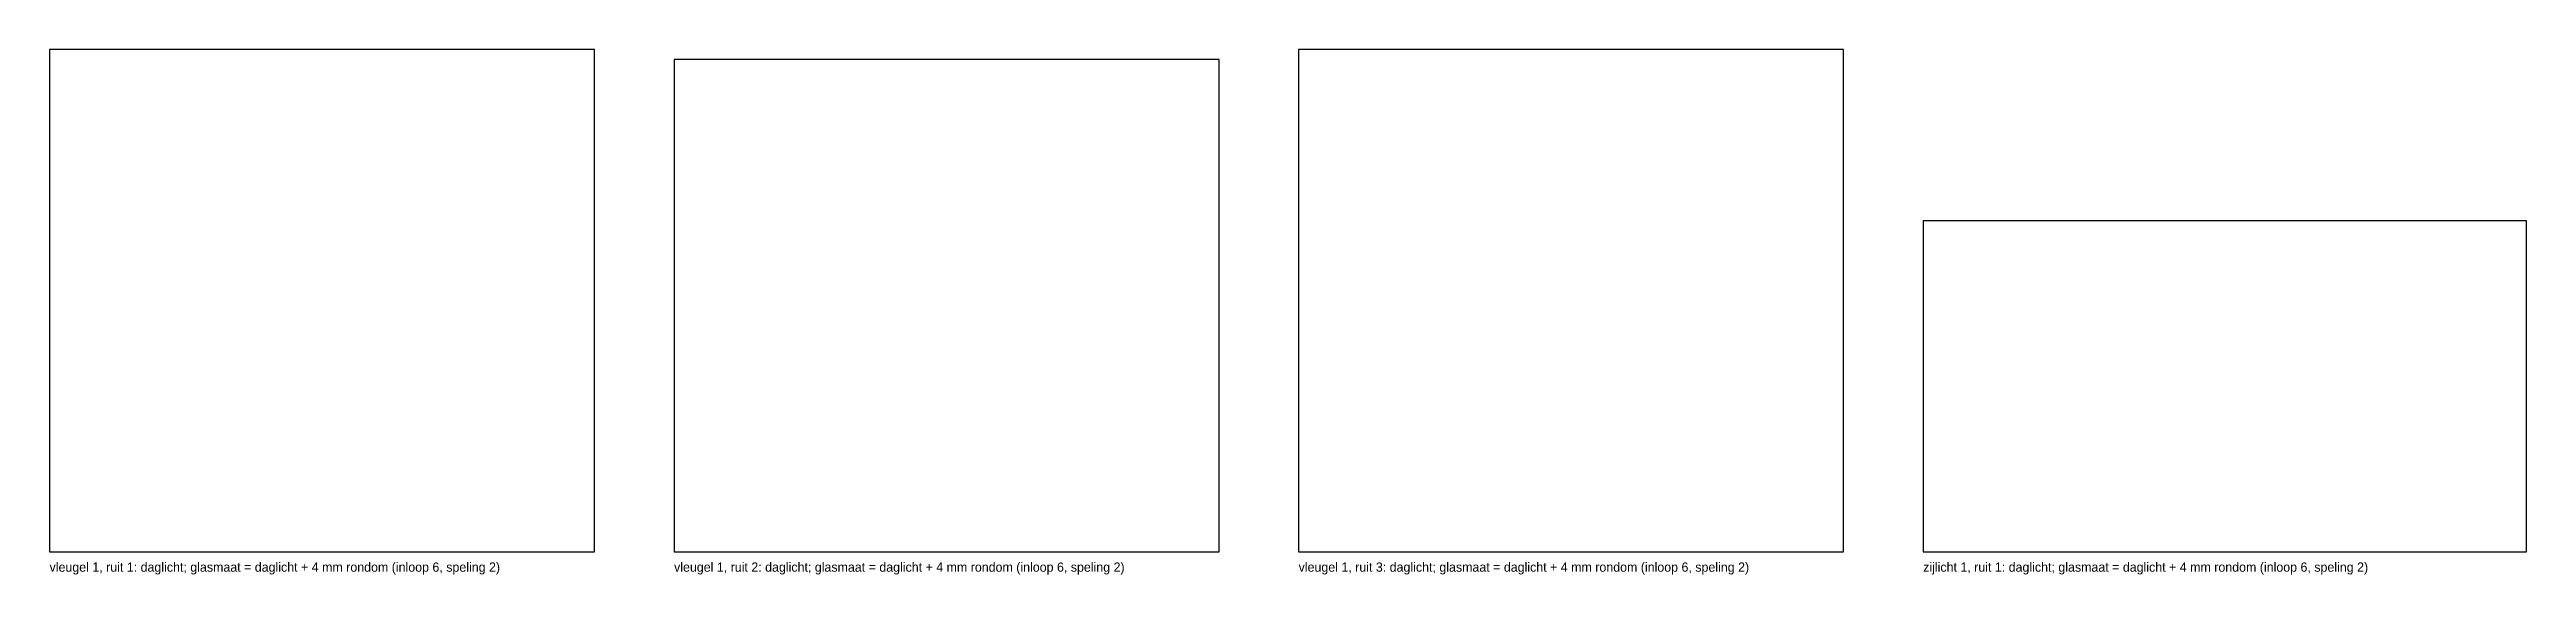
# Model space of a CAD drawing. Header units: millimetres. Extents: x 0 to 3736, y -34 to 759.
import ezdxf

# ---------------------------------------------------------------- set-up
doc = ezdxf.new("R2010")
doc.units = ezdxf.units.MM

msp = doc.modelspace()

# ---------------------------------------------------------------- linework, layer by layer
at = {"layer": 'DAGLICHT'}
for p, q in [((822, 758.6667), (0, 758.6667)), ((0, 758.6667), (0, 0)), ((822, 0), (822, 758.6667)), ((2706, 758.6667), (1884, 758.6667)), ((1884, 758.6667), (1884, 0)), ((2706, 0), (2706, 758.6667)), ((1764, 743.6667), (942, 743.6667)), ((942, 743.6667), (942, 0)), ((1764, 0), (1764, 743.6667)), ((3736, 500), (2826, 500)), ((2826, 500), (2826, 0)), ((3736, 0), (3736, 500)), ((0, 0), (822, 0)), ((942, 0), (1764, 0)), ((1884, 0), (2706, 0)), ((2826, 0), (3736, 0))]:
    msp.add_line(p, q, dxfattribs=at)

# ---------------------------------------------------------------- texts
at = {"layer": 'TEKST'}
for s, p in [('vleugel 1, ruit 1: daglicht; glasmaat = daglicht + 4 mm rondom (inloop 6, speling 2)', (0, -30)), ('vleugel 1, ruit 2: daglicht; glasmaat = daglicht + 4 mm rondom (inloop 6, speling 2)', (942, -30)), ('vleugel 1, ruit 3: daglicht; glasmaat = daglicht + 4 mm rondom (inloop 6, speling 2)', (1884, -30)), ('zijlicht 1, ruit 1: daglicht; glasmaat = daglicht + 4 mm rondom (inloop 6, speling 2)', (2826, -30))]:
    msp.add_text(s, height=14, dxfattribs=at).set_placement(p)

doc.saveas('drawing.dxf')
